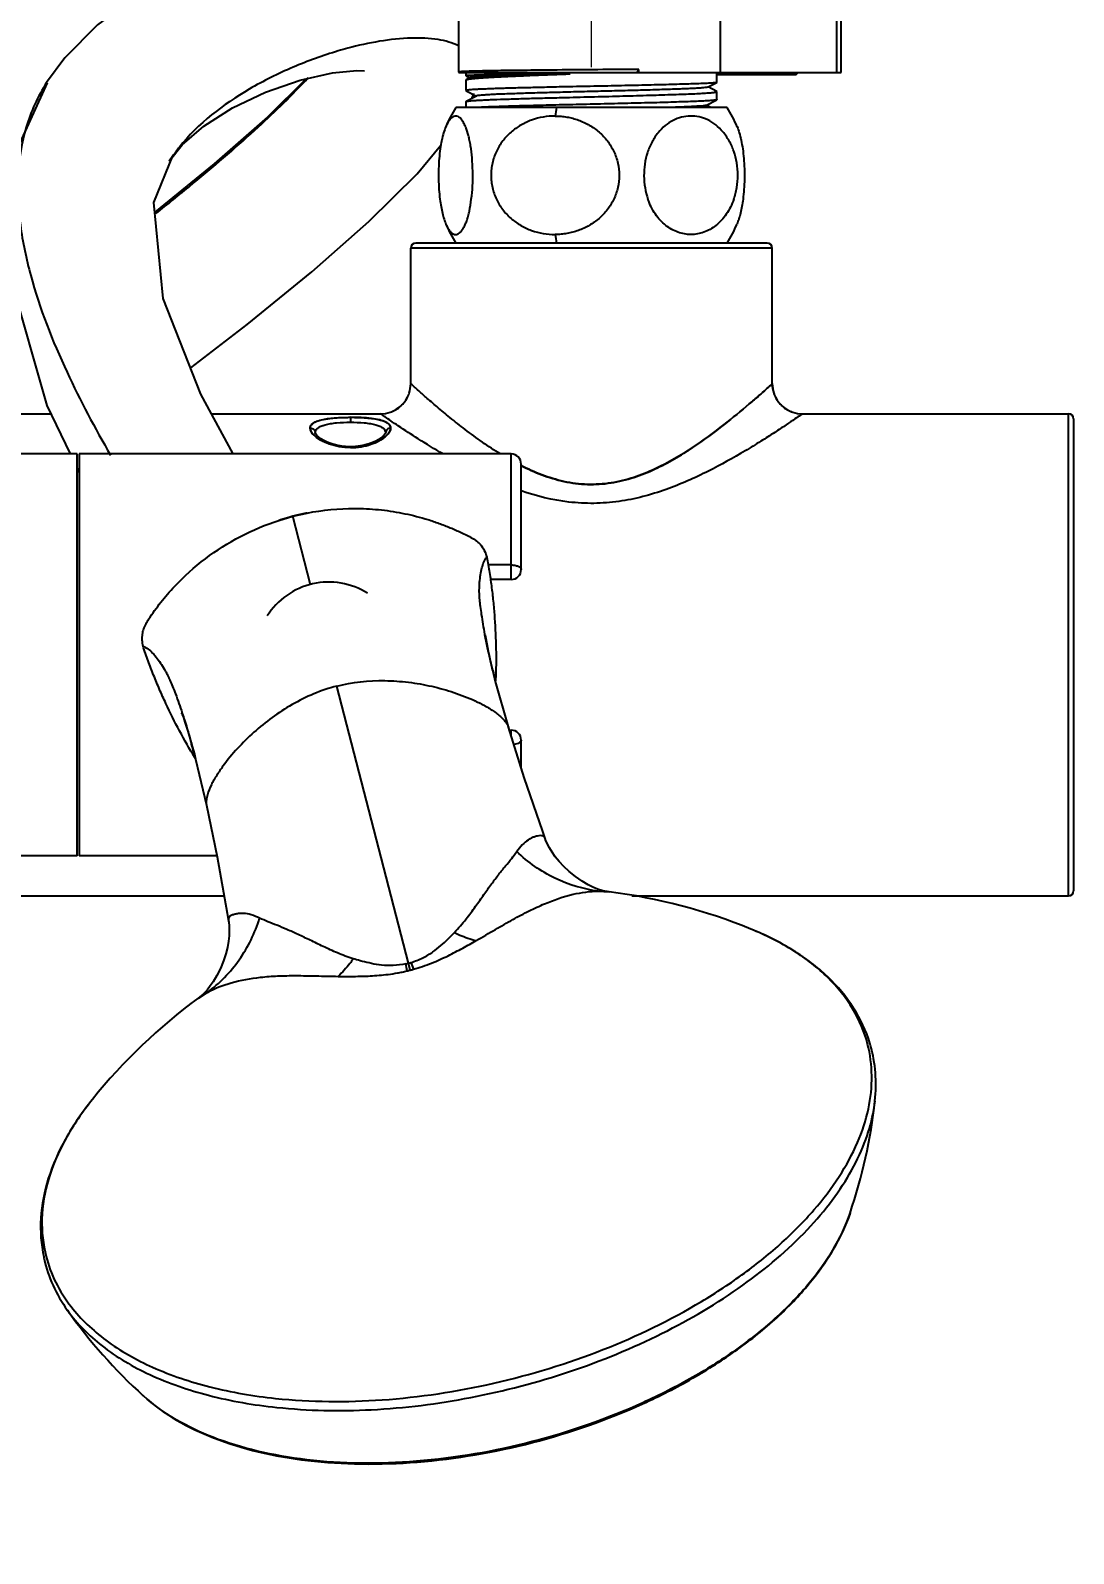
# Model space of a CAD drawing. Extents: x 0 to 3160, y 0 to 2315.
# Drawn here: x 998.3 to 1102.1, y 1851 to 2002.6 of the extents above; entities that cross this region are included whole.
import ezdxf

# ---------------------------------------------------------------- set-up
doc = ezdxf.new("R2010")
doc.units = 0
doc.header["$LTSCALE"] = 3
doc.header["$MEASUREMENT"] = 0
doc.header["$PDMODE"] = 3
doc.header["$PDSIZE"] = -10
doc.layers.get('0').update_dxf_attribs({"linetype": 'CONTINUOUS'})
doc.layers.get('DEFPOINTS').update_dxf_attribs({"linetype": 'CONTINUOUS'})
doc.styles.add('Daelim Dimension', font='')
doc.styles.get('Daelim Dimension').set_extended_font_data('나눔고딕')
doc.dimstyles.new('DEFAULT', dxfattribs={"dimscale": 2, "dimtxt": 2, "dimasz": 2, "dimexe": 0, "dimexo": 2, "dimgap": 1, "dimtad": 1, "dimdec": 1, "dimzin": 9, "dimdsep": 46, "dimtxsty": 'Daelim Dimension', "dimcen": 0.5, "dimclrd": 252, "dimclre": 252, "dimclrt": 3, "dimadec": 1, "dimazin": 0, "dimtfac": 1, "dimtdec": 1, "dimtix": 1, "dimtmove": 0, "dimatfit": 3, "dimfxl": 1, "dimtolj": 1, "dimtzin": 1, "dimlwd": 9, "dimlwe": 9, "dimarcsym": 0})

# ---------------------------------------------------------------- blocks, each defined once
blk = doc.blocks.new('*D6')
at = {"color": 5, "lineweight": 9, "ltscale": 0.5, "transparency": 16777216}
for p, q in [((904.24, 2000.41), (904.24, 2142.39)), ((1054.13, 1998.97), (1054.13, 2142.39)), ((912.24, 2140.39), (1046.13, 2140.39))]:
    blk.add_line(p, q, dxfattribs=at)
at = {"color": 5, "ltscale": 0.5, "transparency": 16777216}
for points in [[(912.24, 2141.72), (912.24, 2139.06), (904.24, 2140.39)], [(1046.13, 2141.72), (1046.13, 2139.06), (1054.13, 2140.39)]]:
    blk.add_solid(points, dxfattribs=at)
at = {"layer": 'DEFPOINTS', "color": 0, "ltscale": 0.5, "transparency": 16777216}
for p in [(1054.13, 2140.39), (904.24, 1996.41), (1054.13, 1994.97)]:
    blk.add_point(p, dxfattribs=at)
at = {"color": 7, "ltscale": 0.5, "transparency": 16777216, "insert": (979.19, 2153.25), "char_height": 20, "attachment_point": 5, "style": 'Daelim Dimension'}
blk.add_mtext('\\A1;150', dxfattribs=at)
blk = doc.blocks.new('*D12')
at = {"color": 5, "lineweight": 9, "ltscale": 0.5, "transparency": 16777216}
for p, q in [((1215.42, 2032.07), (1240.01, 2032.07)), ((1238.01, 2024.07), (1238.01, 1495.97)), ((983.13, 1487.97), (1240.01, 1487.97))]:
    blk.add_line(p, q, dxfattribs=at)
at = {"color": 5, "ltscale": 0.5, "transparency": 16777216}
for points in [[(1236.68, 2024.07), (1239.34, 2024.07), (1238.01, 2032.07)], [(1236.68, 1495.97), (1239.34, 1495.97), (1238.01, 1487.97)]]:
    blk.add_solid(points, dxfattribs=at)
at = {"layer": 'DEFPOINTS', "color": 0, "ltscale": 0.5, "transparency": 16777216}
for p in [(1211.42, 2032.07), (979.13, 1487.97), (1238.01, 1487.97)]:
    blk.add_point(p, dxfattribs=at)
at = {"color": 7, "ltscale": 0.5, "transparency": 16777216, "insert": (1225.24, 1760.02), "char_height": 20, "attachment_point": 5, "rotation": 90, "style": 'Daelim Dimension'}
blk.add_mtext('\\A1;544', dxfattribs=at)

msp = doc.modelspace()

# ---------------------------------------------------------------- linework, layer by layer
at = {"color": 9, "linetype": 'Continuous'}
for p, q in [((1078.55, 1998.47), (1078.55, 2021.87)), ((1066.93, 2009.93), (1066.93, 1998.47)), ((1012.44, 1990.15), (1012.09, 1989.62)), ((1072.13, 1980.97), (1036.13, 1980.97)), ((1030.13, 1964.12), (1030.13, 1963.63)), ((1101.63, 1916.47), (1101.63, 1964.47)), ((1030.13, 1961.11), (1030.13, 1961.18)), ((1046.13, 1947.97), (1046.13, 1960.47)), ((1026.17, 1947.43), (1024.4, 1954.27)), ((1046.13, 1949.42), (1043.85, 1949.42)), ((1043.53, 1942.47), (1043.52, 1942.53)), ((1035.91, 1909.76), (1028.77, 1937.36)), ((1044.56, 1937.91), (1044.54, 1937.98)), ((1044.59, 1937.82), (1044.56, 1937.91)), ((1044.58, 1937.99), (1044.58, 1937.99)), ((1044.58, 1937.99), (1044.58, 1937.87)), ((1013.38, 1934.68), (1013.4, 1934.62)), ((1046.13, 1932.42), (1046.13, 1932.97)), ((1014.3, 1931.63), (1014.32, 1931.57)), ((1014.64, 1930.24), (1014.64, 1930.24)), ((1014.68, 1930.25), (1014.72, 1930.09)), ((1014.72, 1930.09), (1014.72, 1930.08)), ((1054.83, 1916.94), (1055.89, 1916.87)), ((1070, 1913.17), (1070, 1913.17)), ((1036.09, 1909.08), (1035.91, 1909.76)), ((1014.99, 1906.29), (1015.88, 1906.86)), ((1004.45, 1896.21), (1004.45, 1896.21)), ((1001.94, 1875.23), (1001.96, 1875.21))]:
    msp.add_line(p, q, dxfattribs=at)
at = {"color": 7, "linetype": 'Continuous'}
for p, q in [((1079, 1998.47), (1079, 2021.87)), ((1040.88, 2009.22), (1040.88, 1998.51)), ((1001.71, 1999.93), (999.88, 1997.45)), ((1058.64, 1998.47), (1058.84, 1998.76)), ((1058.84, 1998.47), (1058.84, 1998.76)), ((1040.88, 1998.51), (1040.89, 1998.5)), ((1040.89, 1998.5), (1040.94, 1998.47)), ((1040.94, 1998.47), (1079, 1998.47)), ((1041.61, 1998.56), (1041.53, 1998.56)), ((1041.63, 1998.47), (1041.63, 1998.11)), ((1041.63, 1998.11), (1041.64, 1998.11)), ((1041.63, 1997.72), (1041.66, 1997.74)), ((1041.63, 1997.72), (1041.63, 1996.65)), ((1041.64, 1998.11), (1042, 1997.92)), ((1042, 1997.92), (1041.66, 1997.74)), ((1042.03, 1997.93), (1042, 1997.92)), ((1065.76, 1997.01), (1066.62, 1997.46)), ((1066.63, 1997.47), (1066.62, 1997.46)), ((1066.63, 1997.47), (1066.63, 1998.47)), ((1066.63, 1998.27), (1074.5, 1998.27)), ((1074.5, 1998.27), (1074.7, 1998.47)), ((1041.63, 1996.65), (1041.64, 1996.64)), ((1041.64, 1996.64), (1042.67, 1996.1)), ((1042.67, 1996.1), (1041.64, 1995.57)), ((1042.4, 1995.96), (1042.47, 1996.21)), ((1042.69, 1996.12), (1042.67, 1996.1)), ((1065.59, 1995.2), (1066.62, 1995.74)), ((1065.74, 1997), (1065.76, 1997.01)), ((1066.61, 1996.57), (1065.76, 1997.01)), ((1066.63, 1996.55), (1066.61, 1996.57)), ((1066.63, 1995.75), (1066.62, 1995.74)), ((1066.63, 1995.75), (1066.63, 1996.55)), ((1067.63, 1994.97), (1040.63, 1994.97)), ((1041.63, 1995.56), (1041.64, 1995.57)), ((1041.63, 1995.56), (1041.63, 1994.97)), ((1065.56, 1995.18), (1065.59, 1995.2)), ((1066.02, 1994.97), (1065.59, 1995.2)), ((1012.09, 1989.62), (1013.38, 1991.25)), ((1010.56, 1985.51), (1012.44, 1990.15)), ((1016.57, 1989.36), (1010.65, 1984.56)), ((1042.31, 1988.63), (1042.31, 1988.64)), ((1036.13, 1967.47), (1036.13, 1980.97)), ((1071.63, 1981.47), (1036.63, 1981.47)), ((1072.13, 1967.47), (1072.13, 1980.97)), ((992.88, 1964.47), (1000.28, 1964.47)), ((1016.31, 1964.47), (1033.13, 1964.47)), ((1075.13, 1964.47), (1101.63, 1964.47)), ((1102.13, 1963.97), (1102.13, 1916.97)), ((1026.66, 1962.48), (1026.63, 1962.56)), ((1026.8, 1962.3), (1026.65, 1962.5)), ((1026.94, 1962.16), (1026.66, 1962.48)), ((1033.6, 1962.48), (1033.32, 1962.16)), ((1033.62, 1962.52), (1033.47, 1962.31)), ((1033.63, 1962.57), (1033.6, 1962.48)), ((1033.63, 1962.56), (1033.62, 1962.52)), ((1027.19, 1961.98), (1026.8, 1962.3)), ((1027.5, 1961.79), (1026.94, 1962.16)), ((1027.84, 1961.63), (1027.19, 1961.98)), ((1028.26, 1961.47), (1027.5, 1961.79)), ((1028.71, 1961.34), (1027.84, 1961.63)), ((1029.15, 1961.25), (1028.26, 1961.47)), ((1029.66, 1961.19), (1028.71, 1961.34)), ((1030.13, 1961.18), (1029.15, 1961.25)), ((1030.13, 1961.18), (1029.66, 1961.19)), ((1031.1, 1961.25), (1030.13, 1961.18)), ((1030.66, 1961.2), (1030.13, 1961.18)), ((1031.61, 1961.36), (1030.66, 1961.2)), ((1031.99, 1961.47), (1031.1, 1961.25)), ((1032.46, 1961.64), (1031.61, 1961.36)), ((1032.75, 1961.78), (1031.99, 1961.47)), ((1033.1, 1961.99), (1032.46, 1961.64)), ((1033.32, 1962.16), (1032.75, 1961.78)), ((1033.47, 1962.31), (1033.1, 1961.99)), ((1002.93, 1960.47), (983.13, 1960.47)), ((1002.93, 1920.47), (1002.93, 1960.47)), ((1003.13, 1960.47), (1003.13, 1920.47)), ((1046.13, 1960.47), (1003.13, 1960.47)), ((1047.13, 1948.97), (1047.13, 1959.47)), ((1002.93, 1959.02), (1003.13, 1958.61)), ((1023, 1953.86), (1024.4, 1954.27)), ((1024.4, 1954.27), (1025.82, 1954.59)), ((1024.4, 1954.27), (1024.4, 1954.27)), ((1046.13, 1947.97), (1044.08, 1947.97)), ((1044.57, 1937.86), (1044.58, 1937.99)), ((1045.86, 1933.29), (1044.58, 1937.82)), ((1044.59, 1937.8), (1044.59, 1937.82)), ((1045.86, 1933.29), (1045.86, 1933.28)), ((1045.96, 1932.97), (1046.13, 1932.97)), ((1047.13, 1929.25), (1047.13, 1931.97)), ((1014.64, 1930.24), (1014.71, 1930.14)), ((1014.72, 1930.08), (1015.8, 1925.52)), ((1015.8, 1925.52), (1015.8, 1925.51)), ((1049.57, 1922.04), (1049.54, 1922.11)), ((1002.93, 1920.47), (988.63, 1920.47)), ((1016.83, 1920.47), (1003.13, 1920.47)), ((1055.26, 1916.99), (1054.73, 1917.15)), ((1055.9, 1916.87), (1055.26, 1916.99)), ((1055.89, 1916.87), (1055.9, 1916.87)), ((994.13, 1916.47), (1017.55, 1916.47)), ((1058.15, 1916.47), (1101.63, 1916.47)), ((1017.86, 1914.75), (1018, 1913.93)), ((1018, 1913.95), (1018.01, 1913.87)), ((1015.48, 1906.7), (1014.98, 1906.29)), ((1014.98, 1906.29), (1014.99, 1906.29)), ((1015.87, 1907.1), (1015.48, 1906.7)), ((1079.88, 1884.89), (1079.88, 1884.88)), ((1009.52, 1866.68), (1009.51, 1866.69))]:
    msp.add_line(p, q, dxfattribs=at)
for points in [[(1040.92, 2009.37), (1040.28, 2010.24), (1036.43, 2012.31), (1032.58, 2013.06), (1028.74, 2013.06), (1024.75, 2012.51), (1020.65, 2011.48), (1016.53, 2010.03), (1012.48, 2008.18), (1008.6, 2005.92), (1004.96, 2003.2), (1001.71, 1999.93)], [(999.94, 1997.42), (996.89, 1990.71), (996.27, 1977.98), (999.89, 1965.29), (1002.23, 1960.47)], [(1013.38, 1991.25), (1015.54, 1993.12), (1018.4, 1994.92), (1021.69, 1996.49), (1025.12, 1997.69), (1028.33, 1998.42), (1030.78, 1998.65), (1031.53, 1998.61)], [(1025.74, 1997.83), (1021.87, 1994.02), (1016.57, 1989.36)], [(1014.23, 1969.05), (1019.86, 1973.36), (1026.28, 1978.6), (1031.97, 1983.62), (1036.78, 1988.38), (1039.14, 1991.22)], [(1018.45, 1960.47), (1015.25, 1966.44), (1011.5, 1975.95), (1010.56, 1985.51)], [(1024.4, 1954.27), (1024, 1954.16), (1023.16, 1953.91), (1023, 1953.86)], [(1025.82, 1954.59), (1025.69, 1954.57), (1024.81, 1954.37), (1024.4, 1954.27)], [(1044.59, 1937.8), (1044.34, 1938.81), (1044.08, 1939.89), (1043.88, 1940.8), (1043.74, 1941.53), (1043.64, 1942.07), (1043.58, 1942.4), (1043.57, 1942.48)], [(1013.36, 1934.61), (1013.34, 1934.65), (1013.39, 1934.53), (1013.5, 1934.23), (1013.65, 1933.78), (1013.84, 1933.18), (1014.07, 1932.45), (1014.32, 1931.58), (1014.59, 1930.59), (1014.72, 1930.07)], [(1049.55, 1922.09), (1049.28, 1922.87), (1047.44, 1928.27), (1045.86, 1933.28)], [(1015.8, 1925.51), (1016.85, 1920.36), (1017.86, 1914.75)], [(1054.73, 1917.15), (1054.26, 1917.35), (1053.8, 1917.58), (1053.2, 1917.94), (1052.54, 1918.4), (1051.91, 1918.9), (1051.37, 1919.4), (1050.91, 1919.89), (1050.52, 1920.36), (1050.21, 1920.81), (1049.94, 1921.26), (1049.72, 1921.68), (1049.57, 1922.04)], [(1018.01, 1913.87), (1018.05, 1913.48), (1018.07, 1913.01), (1018.05, 1912.5), (1017.99, 1911.95), (1017.88, 1911.34), (1017.71, 1910.69), (1017.48, 1909.99), (1017.18, 1909.25), (1016.82, 1908.53), (1016.47, 1907.93), (1016.18, 1907.5), (1015.87, 1907.1)]]:
    msp.add_lwpolyline(points, dxfattribs=at)
at = {"color": 9, "linetype": 'Continuous'}
for centre, radius, start, end in [((1039.66, 1964.14), 38.01, 104.9276, 106.4106), ((1034.12, 1999.23), 8.78, 337.832, 341.0831), ((1082.58, 1989.68), 32.37, 170.5966, 172.1228), ((1026.69, 1980.19), 17.38, 141.434, 145.0688), ((862.13, 2172.1), 239.41, 308.3735, 309.449), ((879.69, 2150.61), 211.66, 309.4736, 309.6427), ((1081.91, 1986.66), 31.7, 187.8608, 189.4198), ((1030.14, 1967.54), 6.43, 269.9127, 272.8962), ((1126.2, 1958.92), 84.3, 193.7373, 194.384), ((936.72, 1909.95), 80.55, 15.1258, 15.5687), ((933.28, 1909.02), 84.12, 14.6209, 15.1272), ((977.37, 1907.38), 43.72, 31.3694, 31.5201), ((1027.92, 1924.6), 17.23, 313.7287, 316.8529), ((1033.02, 1921.24), 11.83, 282.8843, 284.118), ((991.34, 1902.61), 44.89, 8.1857, 9.0925), ((1078.38, 1925.13), 44.91, 199.9113, 200.8212), ((1030.47, 1930.29), 21.94, 284.8317, 285.6864), ((1067.15, 1897.76), 15.31, 350.3943, 353.5776)]:
    msp.add_arc(centre, radius, start, end, dxfattribs=at)
at = {"color": 7, "linetype": 'Continuous'}
for centre, radius, start, end in [((1078.36, -925.67), 2924.5, 90.38257, 90.54195), ((1056.4, 1456.14), 542.19, 90.4637, 90.5815), ((1051.15, 1988.22), 12.5, 147.3157, 157.2293), ((1057.11, 1988.22), 12.5, 22.7707, 32.6843), ((1036.9, 1991.11), 5.08, 22.257, 22.9408), ((1036.8, 1991.06), 5.19, 22.1045, 22.2589), ((1022.02, 1988.22), 20.3, 0.8767, 1.1469), ((1051.15, 1988.22), 12.5, 202.8762, 212.6843), ((1057.11, 1988.22), 12.5, 327.3157, 337.1238), ((1036.63, 1980.97), 0.5, 90, 180), ((1071.63, 1980.97), 0.5, 0, 90), ((1033.11, 1967.48), 3.02, 341.7665, 359.9292), ((1033.11, 1967.47), 3.02, 341.7639, 359.9332), ((1075.16, 1967.48), 3.02, 180.0708, 198.2301), ((1075.15, 1967.47), 3.02, 180.0672, 198.2328), ((1033.12, 1967.48), 3.01, 314.9855, 323.8436), ((1033.13, 1967.48), 3.01, 314.9713, 323.852), ((1033.13, 1967.48), 3.01, 323.8926, 336.251), ((1033.13, 1967.47), 3, 323.8838, 336.2553), ((1033.14, 1967.47), 2.99, 336.2639, 341.7104), ((1033.15, 1967.47), 2.98, 336.2616, 341.7167), ((1075.12, 1967.47), 2.99, 198.2865, 203.787), ((1075.12, 1967.47), 2.98, 198.2801, 203.7893), ((1075.14, 1967.48), 3.01, 203.7995, 216.104), ((1075.14, 1967.47), 3, 203.7953, 216.1128), ((1075.14, 1967.48), 3.01, 216.1529, 225.0507), ((1075.14, 1967.48), 3.01, 216.1446, 225.0649), ((1033.13, 1967.49), 3.02, 270.071, 288.2367), ((1033.13, 1967.49), 3.02, 270.0664, 288.2389), ((1033.14, 1967.46), 2.99, 288.2924, 293.6863), ((1033.14, 1967.46), 2.98, 288.2865, 293.6888), ((1033.13, 1967.48), 3.01, 293.6997, 306.1107), ((1033.13, 1967.48), 3, 293.6951, 306.1194), ((1033.12, 1967.48), 3.01, 306.1596, 314.9771), ((1033.13, 1967.47), 3.01, 306.1514, 314.9912), ((1075.14, 1967.48), 3.01, 225.0591, 233.837), ((1075.14, 1967.47), 3.01, 225.045, 233.8452), ((1075.14, 1967.48), 3.01, 233.8859, 246.3479), ((1075.13, 1967.48), 3, 233.8774, 246.3526), ((1075.13, 1967.46), 2.99, 246.3617, 251.7045), ((1075.13, 1967.46), 2.98, 246.359, 251.7103), ((1075.14, 1967.49), 3.02, 251.76, 269.9285), ((1075.14, 1967.49), 3.02, 251.758, 269.9337), ((1101.63, 1963.97), 0.5, 0, 90), ((1046.13, 1959.47), 1, 0, 90), ((1046.13, 1948.97), 1, 270, 0), ((1012.21, 1942.12), 2.84, 183.2659, 195.8006), ((1046.13, 1931.97), 1, 0, 90), ((1048.64, 1860.54), 56.8, 67.9133, 82.6689), ((1101.63, 1916.97), 0.5, 270, 0), ((1048.64, 1860.54), 56.8, 126.3381, 141.0926), ((1068.75, 1897.81), 13.7, 16.0046, 16.9774), ((1029.42, 1901.96), 53.27, 341.309, 353.6275), ((1012.99, 1883.39), 13.7, 192.026, 192.9034), ((1045.36, 1906.09), 53.27, 215.3789, 227.6971)]:
    msp.add_arc(centre, radius, start, end, dxfattribs=at)
at = {"color": 9, "linetype": 'Continuous'}
for points, knots in [([(1040.92, 2001.09), (1040.28, 2001.42), (1038.71, 2001.84), (1034.95, 2001.98), (1031.94, 2001.42), (1029.87, 2000.87)], [0, 0, 0, 0, 0.192328, 0.42656, 1, 1, 1, 1]), ([(1028.92, 2000.6), (1027.39, 2000.15), (1024.35, 1999.05), (1018.78, 1996.27), (1014.97, 1993.39), (1013.1, 1991.03)], [0, 0, 0, 0, 0.256197, 0.516539, 1, 1, 1, 1]), ([(999.88, 1997.45), (999, 1996.08), (997.64, 1993.08), (996.88, 1988.2), (997.15, 1983.2), (998.56, 1976.53), (1001.61, 1968.82), (1004.69, 1963.05), (1006.24, 1960.36)], [0, 0, 0, 0, 0.123838, 0.246561, 0.372592, 0.502506, 0.764065, 1, 1, 1, 1]), ([(1014.74, 1987.62), (1016.86, 1989.38), (1020.71, 1992.7), (1024.36, 1996.23), (1025.94, 1997.95)], [0, 0, 0, 0, 0.54224, 1, 1, 1, 1]), ([(1045.07, 1960.47), (1043.85, 1961.22), (1042.16, 1962.41), (1040.09, 1964.05), (1038.8, 1965.12), (1037.73, 1966.04), (1037, 1966.69), (1036.55, 1967.09), (1036.34, 1967.28), (1036.21, 1967.41), (1036.15, 1967.46), (1036.13, 1967.47)], [0, 0, 0, 0, 0.377336, 0.545459, 0.694999, 0.821024, 0.917692, 0.9531, 0.978955, 0.994708, 1, 1, 1, 1]), ([(1072.13, 1967.47), (1072.08, 1967.42), (1071.88, 1967.24), (1071.44, 1966.84), (1070.73, 1966.21), (1069.35, 1965.02), (1067.19, 1963.24), (1064.12, 1960.98), (1061.11, 1959.2), (1058.35, 1958.08), (1056.08, 1957.52), (1053.73, 1957.37), (1051.39, 1957.67), (1049.18, 1958.35), (1047.79, 1958.97), (1047.12, 1959.31)], [0, 0, 0, 0, 0.007356, 0.028846, 0.062968, 0.10777, 0.22184, 0.358724, 0.510656, 0.590815, 0.672957, 0.75615, 0.839116, 0.920665, 1, 1, 1, 1]), ([(1047.12, 1959.31), (1047.79, 1958.97), (1049.18, 1958.35), (1051.39, 1957.67), (1053.73, 1957.37), (1056.08, 1957.52), (1058.35, 1958.08), (1060.45, 1958.93), (1062.4, 1959.96), (1064.71, 1961.41), (1067.19, 1963.24), (1069.35, 1965.02), (1070.73, 1966.21), (1071.44, 1966.84), (1071.88, 1967.24), (1072.08, 1967.42), (1072.13, 1967.47)], [0, 0, 0, 0, 0.079327, 0.160867, 0.243825, 0.32701, 0.409142, 0.489292, 0.566858, 0.641314, 0.778184, 0.892241, 0.937038, 0.971156, 0.992645, 1, 1, 1, 1]), ([(1026.13, 1963.04), (1026.13, 1963.13), (1026.19, 1963.33), (1026.43, 1963.56), (1026.8, 1963.75), (1027.29, 1963.89), (1027.89, 1964), (1028.58, 1964.07), (1029.34, 1964.11), (1030.13, 1964.13), (1030.93, 1964.11), (1031.68, 1964.07), (1032.38, 1964), (1032.98, 1963.89), (1033.47, 1963.75), (1033.84, 1963.56), (1034.08, 1963.33), (1034.13, 1963.13), (1034.13, 1963.04)], [0, 0, 0, 0, 0.030821, 0.066387, 0.11213, 0.170213, 0.240339, 0.320704, 0.408461, 0.500068, 0.591674, 0.679408, 0.75972, 0.829828, 0.887918, 0.933632, 0.969179, 1, 1, 1, 1]), ([(1026.61, 1962.24), (1026.48, 1962.36), (1026.26, 1962.59), (1026.11, 1962.96), (1026.15, 1963.22), (1026.25, 1963.39), (1026.42, 1963.54), (1026.74, 1963.73), (1027.31, 1963.9), (1028.13, 1964.03), (1029.09, 1964.11), (1029.78, 1964.12), (1030.13, 1964.12)], [0, 0, 0, 0, 0.101681, 0.1779, 0.211694, 0.247071, 0.287533, 0.335445, 0.457782, 0.615373, 0.800255, 1, 1, 1, 1]), ([(1033.59, 1962.18), (1033.73, 1962.3), (1033.98, 1962.54), (1034.15, 1962.91), (1034.12, 1963.18), (1034.03, 1963.36), (1033.88, 1963.52), (1033.55, 1963.72), (1032.99, 1963.89), (1032.17, 1964.03), (1031.19, 1964.1), (1030.49, 1964.12), (1030.13, 1964.12)], [0, 0, 0, 0, 0.105552, 0.183885, 0.217909, 0.252708, 0.292012, 0.338757, 0.459277, 0.615647, 0.800191, 1, 1, 1, 1]), ([(1039.36, 1960.47), (1038.52, 1960.96), (1037.02, 1961.88), (1035.3, 1963), (1034.21, 1963.73), (1033.66, 1964.11), (1033.32, 1964.34), (1033.17, 1964.45), (1033.13, 1964.47)], [0, 0, 0, 0, 0.393961, 0.712316, 0.833801, 0.924598, 0.980897, 1, 1, 1, 1]), ([(1075.13, 1964.47), (1075.07, 1964.43), (1074.82, 1964.26), (1074.29, 1963.89), (1073.44, 1963.32), (1072.31, 1962.57), (1070.95, 1961.7), (1068.77, 1960.37), (1065.68, 1958.65), (1061.53, 1956.79), (1057.65, 1955.76), (1054.37, 1955.5), (1051.08, 1955.68), (1048.66, 1956.27), (1047.12, 1956.79)], [0, 0, 0, 0, 0.007488, 0.029339, 0.063969, 0.109335, 0.163412, 0.224436, 0.361911, 0.51367, 0.674313, 0.756504, 0.838777, 1, 1, 1, 1]), ([(1026.8, 1962.09), (1026.7, 1962.16), (1026.4, 1962.41), (1026.14, 1962.77), (1026.13, 1963.04)], [0, 0, 0, 0, 0.319493, 1, 1, 1, 1]), ([(1026.13, 1963.04), (1026.25, 1963.04), (1026.45, 1962.97), (1026.6, 1962.76), (1026.63, 1962.63), (1026.63, 1962.57)], [0, 0, 0, 0, 0.48516, 0.739499, 1, 1, 1, 1]), ([(1026.63, 1962.57), (1026.63, 1962.65), (1026.68, 1962.84), (1026.89, 1963.07), (1027.21, 1963.26), (1027.64, 1963.4), (1028.17, 1963.51), (1029.01, 1963.61), (1030.13, 1963.64), (1031.25, 1963.61), (1032.09, 1963.51), (1032.62, 1963.4), (1033.05, 1963.26), (1033.38, 1963.07), (1033.59, 1962.84), (1033.63, 1962.65), (1033.63, 1962.57)], [0, 0, 0, 0, 0.033473, 0.070761, 0.117324, 0.175463, 0.244978, 0.324178, 0.500031, 0.67588, 0.755068, 0.82457, 0.88269, 0.92924, 0.966546, 1, 1, 1, 1]), ([(1026.63, 1962.57), (1026.63, 1962.66), (1026.68, 1962.85), (1026.89, 1963.08), (1027.21, 1963.26), (1027.65, 1963.4), (1028.17, 1963.51), (1029.01, 1963.61), (1029.67, 1963.63), (1030.13, 1963.63)], [0, 0, 0, 0, 0.067694, 0.142613, 0.235681, 0.351689, 0.490448, 0.648586, 1, 1, 1, 1]), ([(1030.13, 1963.63), (1030.59, 1963.63), (1031.25, 1963.61), (1032.09, 1963.51), (1032.62, 1963.4), (1033.05, 1963.26), (1033.37, 1963.08), (1033.59, 1962.85), (1033.63, 1962.66), (1033.63, 1962.57)], [0, 0, 0, 0, 0.35099, 0.509111, 0.647934, 0.764041, 0.857249, 0.932246, 1, 1, 1, 1]), ([(1033.82, 1962.41), (1033.8, 1962.38), (1033.67, 1962.25), (1033.53, 1962.13), (1033.42, 1962.05)], [0, 0, 0, 0, 0.23, 1, 1, 1, 1]), ([(1034.13, 1963.04), (1034.01, 1963.04), (1033.82, 1962.97), (1033.66, 1962.76), (1033.63, 1962.63), (1033.63, 1962.57)], [0, 0, 0, 0, 0.485159, 0.739498, 1, 1, 1, 1]), ([(1034.13, 1963.04), (1034.14, 1962.93), (1034.06, 1962.69), (1033.91, 1962.51), (1033.82, 1962.41)], [0, 0, 0, 0, 0.442102, 1, 1, 1, 1]), ([(1030.13, 1961.11), (1029.76, 1961.11), (1029.05, 1961.16), (1028.06, 1961.42), (1027.25, 1961.77), (1026.8, 1962.08), (1026.61, 1962.24)], [0, 0, 0, 0, 0.295193, 0.568334, 0.805254, 1, 1, 1, 1]), ([(1030.13, 1961.11), (1029.48, 1961.11), (1028.53, 1961.25), (1027.44, 1961.68), (1026.99, 1961.94), (1026.8, 1962.09)], [0, 0, 0, 0, 0.557125, 0.797011, 1, 1, 1, 1]), ([(1030.13, 1961.11), (1030.49, 1961.11), (1031.18, 1961.16), (1032.14, 1961.4), (1032.94, 1961.74), (1033.4, 1962.03), (1033.59, 1962.18)], [0, 0, 0, 0, 0.292466, 0.564398, 0.802013, 1, 1, 1, 1]), ([(1033.42, 1962.05), (1033.04, 1961.78), (1032.08, 1961.33), (1031.04, 1961.14), (1030.46, 1961.11)], [0, 0, 0, 0, 0.445042, 1, 1, 1, 1]), ([(1043.52, 1942.53), (1043.4, 1943.18), (1043.25, 1944.1), (1043.09, 1945.24), (1043.01, 1945.9), (1042.97, 1946.45), (1042.96, 1947.03), (1042.99, 1947.69), (1043.07, 1948.44), (1043.24, 1949.29), (1043.47, 1949.89), (1043.71, 1950.2)], [0, 0, 0, 0, 0.254498, 0.355673, 0.440424, 0.509416, 0.565157, 0.664819, 0.761191, 0.851499, 1, 1, 1, 1]), ([(1046.13, 1949.42), (1046.26, 1949.42), (1046.5, 1949.4), (1046.78, 1949.32), (1046.96, 1949.23), (1047.05, 1949.15), (1047.12, 1949.07), (1047.13, 1949), (1047.13, 1948.97)], [0, 0, 0, 0, 0.326801, 0.614785, 0.73526, 0.837745, 0.924017, 1, 1, 1, 1]), ([(1009.48, 1941.34), (1009.84, 1941.19), (1010.34, 1940.78), (1010.9, 1940.11), (1011.33, 1939.49), (1011.67, 1938.93), (1011.95, 1938.41), (1012.18, 1937.91), (1012.44, 1937.29), (1012.86, 1936.2), (1013.17, 1935.32), (1013.38, 1934.68)], [0, 0, 0, 0, 0.148077, 0.238147, 0.334242, 0.433648, 0.489462, 0.558657, 0.643624, 0.745019, 1, 1, 1, 1]), ([(1044.31, 1938.9), (1044.23, 1939.23), (1043.95, 1940.42), (1043.7, 1941.61), (1043.53, 1942.47)], [0, 0, 0, 0, 0.276485, 1, 1, 1, 1]), ([(1028.77, 1937.36), (1027.22, 1936.95), (1024.98, 1936), (1022.32, 1934.27), (1020.5, 1932.79), (1018.86, 1931.18), (1017.65, 1929.72), (1016.81, 1928.49), (1016.27, 1927.54), (1015.92, 1926.71), (1015.77, 1926.03), (1015.76, 1925.68), (1015.8, 1925.52)], [0, 0, 0, 0, 0.261801, 0.390896, 0.518123, 0.643303, 0.76615, 0.826538, 0.885988, 0.94407, 0.972389, 1, 1, 1, 1]), ([(1028.77, 1937.36), (1030.32, 1937.76), (1032.74, 1938.01), (1035.91, 1937.78), (1038.22, 1937.38), (1040.44, 1936.76), (1042.2, 1936.08), (1043.53, 1935.4), (1044.46, 1934.84), (1045.17, 1934.28), (1045.64, 1933.76), (1045.81, 1933.45), (1045.86, 1933.29)], [0, 0, 0, 0, 0.261803, 0.390897, 0.518125, 0.643317, 0.766159, 0.826547, 0.885998, 0.944085, 0.972401, 1, 1, 1, 1]), ([(1013.4, 1934.62), (1013.47, 1934.4), (1013.79, 1933.41), (1014.09, 1932.4), (1014.3, 1931.63)], [0, 0, 0, 0, 0.226331, 1, 1, 1, 1]), ([(1047.13, 1931.97), (1047.13, 1931.95), (1047.12, 1931.9), (1047.08, 1931.82), (1047.02, 1931.76), (1046.89, 1931.67), (1046.69, 1931.59), (1046.51, 1931.55), (1046.41, 1931.54)], [0, 0, 0, 0, 0.081157, 0.170097, 0.271982, 0.389361, 0.669945, 1, 1, 1, 1]), ([(1049.04, 1922.47), (1048.94, 1922.46), (1048.72, 1922.43), (1048.41, 1922.34), (1048.11, 1922.21), (1047.7, 1921.97), (1047.2, 1921.54), (1046.86, 1921.12), (1046.7, 1920.88)], [0, 0, 0, 0, 0.108228, 0.220254, 0.331644, 0.447431, 0.70297, 1, 1, 1, 1]), ([(1049.54, 1922.11), (1049.52, 1922.2), (1049.46, 1922.33), (1049.28, 1922.47), (1049.13, 1922.47), (1049.04, 1922.47)], [0, 0, 0, 0, 0.38931, 0.609727, 1, 1, 1, 1]), ([(1040.49, 1912.81), (1040.9, 1913.25), (1041.62, 1914.11), (1042.57, 1915.39), (1043.39, 1916.57), (1044.16, 1917.64), (1044.87, 1918.59), (1045.56, 1919.43), (1046.17, 1920.17), (1046.53, 1920.65), (1046.7, 1920.88)], [0, 0, 0, 0, 0.175319, 0.330501, 0.470797, 0.599247, 0.716485, 0.822465, 0.916679, 1, 1, 1, 1]), ([(1054.83, 1916.94), (1053.33, 1917.13), (1050.35, 1918.03), (1047.81, 1919.81), (1046.7, 1920.88)], [0, 0, 0, 0, 0.495367, 1, 1, 1, 1]), ([(1042.66, 1912.02), (1043.3, 1912.39), (1044.51, 1913.09), (1046.25, 1914.1), (1047.88, 1914.97), (1049.85, 1915.88), (1052.13, 1916.68), (1053.98, 1916.94), (1054.83, 1916.94)], [0, 0, 0, 0, 0.166442, 0.317208, 0.455259, 0.582764, 0.808201, 1, 1, 1, 1]), ([(1015.89, 1906.86), (1017.1, 1907.76), (1019.27, 1909.99), (1020.63, 1912.78), (1021.09, 1914.25)], [0, 0, 0, 0, 0.495862, 1, 1, 1, 1]), ([(1018.19, 1914.47), (1018.16, 1914.45), (1018.09, 1914.41), (1017.96, 1914.25), (1017.98, 1914.07), (1018, 1913.95)], [0, 0, 0, 0, 0.187811, 0.379362, 1, 1, 1, 1]), ([(1021.09, 1914.25), (1020.82, 1914.38), (1020.3, 1914.6), (1019.63, 1914.73), (1019.15, 1914.73), (1018.81, 1914.69), (1018.48, 1914.61), (1018.28, 1914.52), (1018.19, 1914.47)], [0, 0, 0, 0, 0.298369, 0.55368, 0.669307, 0.781258, 0.894078, 1, 1, 1, 1]), ([(1030.42, 1910.2), (1029.88, 1910.38), (1028.87, 1910.76), (1027.45, 1911.41), (1026.16, 1912.05), (1024.95, 1912.61), (1023.85, 1913.12), (1022.84, 1913.53), (1021.92, 1913.88), (1021.36, 1914.13), (1021.09, 1914.25)], [0, 0, 0, 0, 0.166278, 0.318878, 0.460155, 0.590987, 0.710615, 0.817976, 0.91338, 1, 1, 1, 1]), ([(1040.49, 1912.81), (1040.67, 1912.73), (1041.37, 1912.42), (1042.11, 1912.16), (1042.66, 1912.02)], [0, 0, 0, 0, 0.256976, 1, 1, 1, 1]), ([(1081.63, 1901.72), (1081.31, 1902.93), (1080.28, 1905.35), (1077.72, 1908.52), (1074.23, 1911.2), (1071.48, 1912.56), (1070, 1913.17)], [0, 0, 0, 0, 0.223396, 0.45896, 0.716043, 1, 1, 1, 1]), ([(1036.15, 1909.83), (1036.56, 1909.96), (1037.15, 1910.19), (1037.86, 1910.58), (1038.47, 1910.97), (1039.12, 1911.5), (1039.6, 1911.93), (1039.83, 1912.15)], [0, 0, 0, 0, 0.2932, 0.428505, 0.555535, 0.787253, 1, 1, 1, 1]), ([(1036.4, 1909.16), (1037.02, 1909.34), (1038.19, 1909.74), (1039.82, 1910.48), (1041.29, 1911.25), (1042.22, 1911.77), (1042.66, 1912.02)], [0, 0, 0, 0, 0.278595, 0.538335, 0.777951, 1, 1, 1, 1]), ([(1030.42, 1910.21), (1030.31, 1910.05), (1029.84, 1909.43), (1029.32, 1908.86), (1028.91, 1908.46)], [0, 0, 0, 0, 0.256977, 1, 1, 1, 1]), ([(1031.32, 1909.95), (1031.24, 1909.97), (1030.94, 1910.05), (1030.64, 1910.14), (1030.42, 1910.21)], [0, 0, 0, 0, 0.256517, 1, 1, 1, 1]), ([(1035.66, 1909.7), (1035.24, 1909.61), (1034.43, 1909.51), (1033.28, 1909.55), (1032.25, 1909.72), (1031.62, 1909.88), (1031.32, 1909.95)], [0, 0, 0, 0, 0.293535, 0.55536, 0.786895, 1, 1, 1, 1]), ([(1015.89, 1906.86), (1016.63, 1907.28), (1018.37, 1907.94), (1020.75, 1908.36), (1022.92, 1908.52), (1024.76, 1908.54), (1026.77, 1908.51), (1028.17, 1908.47), (1028.91, 1908.46)], [0, 0, 0, 0, 0.191803, 0.417241, 0.544746, 0.682795, 0.83356, 1, 1, 1, 1]), ([(1028.91, 1908.46), (1029.42, 1908.45), (1030.48, 1908.45), (1032.14, 1908.49), (1033.6, 1908.61), (1034.66, 1908.77), (1035.29, 1908.89), (1035.61, 1908.96), (1035.77, 1909)], [0, 0, 0, 0, 0.22203, 0.461608, 0.721309, 0.858835, 0.929083, 1, 1, 1, 1]), ([(1022.68, 1866.44), (1026.2, 1866.07), (1033.52, 1866.02), (1044.51, 1867.69), (1055.24, 1870.98), (1063.51, 1874.96), (1069.34, 1878.8), (1073.1, 1881.84), (1076.28, 1885.05), (1078.82, 1888.38), (1080.68, 1891.77), (1081.81, 1895.17), (1082.17, 1898.52), (1081.89, 1900.69), (1081.63, 1901.72)], [0, 0, 0, 0, 0.1382, 0.285061, 0.433391, 0.575782, 0.642716, 0.705867, 0.764772, 0.819204, 0.869248, 0.915375, 0.958509, 1, 1, 1, 1]), ([(1004.45, 1896.21), (1003.44, 1894.96), (1001.7, 1892.44), (999.94, 1888.4), (999.24, 1884.39), (999.52, 1881.77), (999.83, 1880.56)], [0, 0, 0, 0, 0.283957, 0.54104, 0.776604, 1, 1, 1, 1]), ([(1022.8, 1865.54), (1025.92, 1865.21), (1032.41, 1865.09), (1042.22, 1866.32), (1051.96, 1868.88), (1061.09, 1872.62), (1069.11, 1877.34), (1074.68, 1882.03), (1078.12, 1886.07), (1080.09, 1889.08), (1081.5, 1892.11), (1082.07, 1894.18), (1082.24, 1895.2)], [0, 0, 0, 0, 0.132158, 0.272355, 0.415234, 0.555132, 0.686724, 0.805727, 0.859748, 0.909955, 0.956547, 1, 1, 1, 1]), ([(1079.88, 1884.88), (1079.02, 1882.35), (1076.71, 1878.66), (1072.61, 1874.43), (1068.7, 1871.3), (1064.2, 1868.43), (1057.47, 1865.01), (1048.31, 1861.82), (1038.75, 1860.17), (1031.2, 1859.9), (1025.89, 1860.22), (1020.95, 1861.07), (1015.31, 1862.78), (1011.51, 1864.88), (1009.52, 1866.68)], [0, 0, 0, 0, 0.099764, 0.157194, 0.219344, 0.285628, 0.355211, 0.500005, 0.644795, 0.714374, 0.780654, 0.8428, 0.90023, 1, 1, 1, 1]), ([(999.83, 1880.56), (1000.06, 1879.67), (1000.72, 1877.91), (1001.73, 1876.33), (1002.31, 1875.58)], [0, 0, 0, 0, 0.492519, 1, 1, 1, 1]), ([(1001.96, 1875.21), (1002.92, 1873.87), (1005.43, 1871.36), (1010.27, 1868.54), (1016.19, 1866.52), (1020.51, 1865.78), (1022.8, 1865.54)], [0, 0, 0, 0, 0.209389, 0.444137, 0.707985, 1, 1, 1, 1]), ([(1002.31, 1875.58), (1003.3, 1874.31), (1005.81, 1871.95), (1010.56, 1869.29), (1016.3, 1867.38), (1020.48, 1866.67), (1022.68, 1866.44)], [0, 0, 0, 0, 0.21048, 0.445955, 0.70947, 1, 1, 1, 1])]:
    msp.add_open_spline(points, degree=3, knots=knots, dxfattribs=at)
at = {"color": 7, "linetype": 'Continuous'}
for points, knots in [([(1041.03, 1998.53), (1041.01, 1998.53), (1040.97, 1998.53), (1040.92, 1998.52), (1040.9, 1998.51), (1040.88, 1998.51), (1040.88, 1998.51)], [0, 0, 0, 0, 0.428907, 0.737071, 0.925279, 1, 1, 1, 1]), ([(1041.53, 1998.56), (1041.48, 1998.55), (1041.31, 1998.55), (1041.14, 1998.54), (1041.03, 1998.53)], [0, 0, 0, 0, 0.315356, 1, 1, 1, 1]), ([(1050.7, 1998.7), (1049.71, 1998.69), (1047.84, 1998.67), (1045.28, 1998.64), (1043.25, 1998.61), (1042.08, 1998.58), (1041.61, 1998.56)], [0, 0, 0, 0, 0.328763, 0.615746, 0.843987, 1, 1, 1, 1]), ([(1050.9, 1998.31), (1050.26, 1998.3), (1049.02, 1998.29), (1047.51, 1998.27), (1046.38, 1998.25), (1045.61, 1998.24), (1044.89, 1998.23), (1044.24, 1998.22), (1043.65, 1998.21), (1043.13, 1998.2), (1042.69, 1998.18), (1042.37, 1998.17), (1042.15, 1998.16), (1042.01, 1998.16), (1041.9, 1998.15), (1041.81, 1998.14), (1041.73, 1998.14), (1041.68, 1998.13), (1041.65, 1998.12), (1041.63, 1998.12), (1041.63, 1998.11)], [0, 0, 0, 0, 0.207505, 0.400162, 0.489277, 0.572796, 0.650147, 0.720813, 0.784326, 0.840264, 0.888254, 0.927968, 0.944642, 0.959152, 0.971474, 0.981593, 0.989496, 0.995175, 0.998637, 1, 1, 1, 1]), ([(1041.66, 1997.74), (1041.67, 1997.75), (1041.7, 1997.76), (1041.79, 1997.78), (1041.95, 1997.81), (1042.2, 1997.84), (1042.52, 1997.87), (1042.91, 1997.9), (1043.37, 1997.94), (1043.89, 1997.97), (1044.71, 1998.02), (1045.87, 1998.07), (1047.41, 1998.14), (1049.1, 1998.21), (1050.29, 1998.25), (1050.9, 1998.28)], [0, 0, 0, 0, 0.004646, 0.011231, 0.030322, 0.057308, 0.092075, 0.134427, 0.184126, 0.240865, 0.30431, 0.44975, 0.616936, 0.801858, 1, 1, 1, 1]), ([(1052.01, 1998.32), (1051.35, 1998.3), (1050.08, 1998.27), (1048.24, 1998.23), (1046.57, 1998.18), (1045.3, 1998.14), (1044.41, 1998.1), (1043.84, 1998.08), (1043.34, 1998.06), (1042.92, 1998.03), (1042.58, 1998.01), (1042.34, 1997.99), (1042.2, 1997.97), (1042.12, 1997.96), (1042.07, 1997.95), (1042.04, 1997.94), (1042.03, 1997.93)], [0, 0, 0, 0, 0.197397, 0.383024, 0.551735, 0.698788, 0.762902, 0.820152, 0.870149, 0.912515, 0.946888, 0.972982, 0.982885, 0.990681, 0.996372, 1, 1, 1, 1]), ([(1050.9, 1998.28), (1050.99, 1998.28), (1051.36, 1998.29), (1051.73, 1998.31), (1052.01, 1998.32)], [0, 0, 0, 0, 0.248056, 1, 1, 1, 1]), ([(1066.62, 1997.46), (1066.61, 1997.45), (1066.57, 1997.44), (1066.48, 1997.43), (1066.36, 1997.42), (1066.2, 1997.4), (1066, 1997.39), (1065.66, 1997.37), (1065.14, 1997.35), (1064.42, 1997.32), (1063.57, 1997.3), (1062.61, 1997.27), (1061.53, 1997.24), (1060.36, 1997.21), (1058.66, 1997.17), (1056.42, 1997.12), (1053.67, 1997.07), (1051.82, 1997.03), (1050.9, 1997.01)], [0, 0, 0, 0, 0.002965, 0.008374, 0.016238, 0.026541, 0.039258, 0.054347, 0.091456, 0.13741, 0.191638, 0.253453, 0.322081, 0.396656, 0.476235, 0.646363, 0.823915, 1, 1, 1, 1]), ([(1050.9, 1997.01), (1050.26, 1996.99), (1049.02, 1996.97), (1047.25, 1996.92), (1045.88, 1996.89), (1044.89, 1996.86), (1044.24, 1996.83), (1043.65, 1996.81), (1043.13, 1996.79), (1042.69, 1996.77), (1042.32, 1996.75), (1042.06, 1996.73), (1041.9, 1996.71), (1041.81, 1996.7), (1041.73, 1996.69), (1041.68, 1996.68), (1041.65, 1996.67), (1041.63, 1996.66), (1041.63, 1996.65)], [0, 0, 0, 0, 0.207299, 0.399763, 0.572242, 0.649529, 0.720147, 0.78362, 0.839531, 0.887502, 0.927222, 0.958435, 0.97079, 0.980957, 0.988924, 0.994693, 0.998304, 1, 1, 1, 1]), ([(1041.64, 1995.57), (1041.65, 1995.58), (1041.68, 1995.59), (1041.76, 1995.6), (1041.91, 1995.62), (1042.15, 1995.64), (1042.46, 1995.67), (1042.84, 1995.69), (1043.3, 1995.71), (1043.82, 1995.74), (1044.64, 1995.77), (1045.81, 1995.81), (1047.36, 1995.86), (1049.08, 1995.91), (1050.28, 1995.94), (1050.9, 1995.95)], [0, 0, 0, 0, 0.003624, 0.009267, 0.026726, 0.052383, 0.086115, 0.127711, 0.176924, 0.233442, 0.29692, 0.443136, 0.611931, 0.799117, 1, 1, 1, 1]), ([(1065.74, 1997), (1065.73, 1996.99), (1065.69, 1996.98), (1065.63, 1996.97), (1065.54, 1996.96), (1065.37, 1996.94), (1065.09, 1996.91), (1064.69, 1996.89), (1064.19, 1996.86), (1063.6, 1996.83), (1062.93, 1996.81), (1061.88, 1996.77), (1060.4, 1996.72), (1058.48, 1996.67), (1056.41, 1996.61), (1054.25, 1996.56), (1052.09, 1996.51), (1050.01, 1996.45), (1048.08, 1996.4), (1046.59, 1996.35), (1045.54, 1996.31), (1044.86, 1996.29), (1044.26, 1996.26), (1043.76, 1996.23), (1043.35, 1996.2), (1043.07, 1996.18), (1042.9, 1996.16), (1042.81, 1996.15), (1042.74, 1996.14), (1042.71, 1996.12), (1042.69, 1996.12)], [0, 0, 0, 0, 0.001785, 0.004637, 0.008574, 0.0136, 0.026925, 0.044542, 0.06628, 0.091916, 0.121191, 0.153858, 0.228337, 0.312702, 0.403814, 0.498472, 0.593229, 0.684681, 0.769446, 0.844435, 0.877454, 0.90706, 0.932945, 0.954836, 0.972587, 0.986098, 0.991228, 0.995257, 0.998177, 1, 1, 1, 1]), ([(1050.9, 1995.95), (1051.84, 1995.98), (1053.26, 1996.01), (1055.15, 1996.06), (1056.56, 1996.1), (1057.94, 1996.13), (1059.27, 1996.17), (1060.53, 1996.21), (1061.71, 1996.25), (1062.79, 1996.28), (1063.75, 1996.32), (1064.59, 1996.35), (1065.21, 1996.39), (1065.63, 1996.42), (1065.89, 1996.43), (1066.11, 1996.45), (1066.29, 1996.47), (1066.43, 1996.49), (1066.54, 1996.51), (1066.6, 1996.52), (1066.63, 1996.54), (1066.63, 1996.55)], [0, 0, 0, 0, 0.179414, 0.270213, 0.360167, 0.448096, 0.532843, 0.613303, 0.688424, 0.75722, 0.818787, 0.872328, 0.917146, 0.936096, 0.952656, 0.966778, 0.978412, 0.987529, 0.994119, 0.9982, 1, 1, 1, 1]), ([(1066.62, 1995.74), (1066.6, 1995.73), (1066.55, 1995.71), (1066.46, 1995.7), (1066.33, 1995.68), (1066.17, 1995.67), (1065.96, 1995.65), (1065.62, 1995.63), (1065.1, 1995.6), (1064.37, 1995.57), (1063.52, 1995.54), (1062.55, 1995.51), (1061.48, 1995.47), (1060.31, 1995.44), (1058.62, 1995.4), (1056.39, 1995.35), (1053.66, 1995.28), (1051.81, 1995.24), (1050.9, 1995.22)], [0, 0, 0, 0, 0.003473, 0.009338, 0.017612, 0.028284, 0.041332, 0.056714, 0.094299, 0.140585, 0.195004, 0.256875, 0.325431, 0.399818, 0.479109, 0.648422, 0.824962, 1, 1, 1, 1]), ([(1050.9, 1995.22), (1050.05, 1995.2), (1048.46, 1995.16), (1046.24, 1995.1), (1044.39, 1995.04), (1043.29, 1995), (1042.82, 1994.97)], [0, 0, 0, 0, 0.312946, 0.592302, 0.824968, 1, 1, 1, 1]), ([(1065.57, 1995.19), (1065.55, 1995.18), (1065.52, 1995.17), (1065.46, 1995.16), (1065.37, 1995.14), (1065.2, 1995.12), (1064.93, 1995.1), (1064.54, 1995.08), (1064.06, 1995.05), (1063.49, 1995.03), (1062.84, 1995), (1062.38, 1994.98), (1062.14, 1994.97)], [0, 0, 0, 0, 0.012101, 0.031128, 0.057197, 0.09032, 0.177568, 0.292188, 0.433099, 0.59903, 0.788531, 1, 1, 1, 1]), ([(1039.63, 1993.07), (1039.55, 1992.87), (1039.39, 1992.42), (1039.21, 1991.68), (1039.06, 1990.82), (1038.96, 1989.88), (1038.9, 1988.87), (1038.89, 1987.84), (1038.94, 1986.83), (1039, 1986.16), (1039.04, 1985.84)], [0, 0, 0, 0, 0.089197, 0.194428, 0.313959, 0.445058, 0.584017, 0.726107, 0.866342, 1, 1, 1, 1]), ([(1040.3, 1994.02), (1040.23, 1993.98), (1040.11, 1993.87), (1039.94, 1993.66), (1039.78, 1993.39), (1039.68, 1993.19), (1039.63, 1993.07)], [0, 0, 0, 0, 0.192099, 0.419781, 0.6882, 1, 1, 1, 1]), ([(1040.73, 1994.11), (1040.7, 1994.11), (1040.62, 1994.12), (1040.47, 1994.11), (1040.36, 1994.06), (1040.3, 1994.02)], [0, 0, 0, 0, 0.242456, 0.483568, 1, 1, 1, 1]), ([(1041.58, 1993.08), (1041.52, 1993.22), (1041.4, 1993.47), (1041.15, 1993.85), (1040.91, 1994.06), (1040.73, 1994.11)], [0, 0, 0, 0, 0.331468, 0.603349, 1, 1, 1, 1]), ([(1042.31, 1988.64), (1042.3, 1989.08), (1042.26, 1989.91), (1042.14, 1990.93), (1042, 1991.68), (1041.86, 1992.3), (1041.72, 1992.75), (1041.61, 1993.02)], [0, 0, 0, 0, 0.293614, 0.565706, 0.689383, 0.803746, 1, 1, 1, 1]), ([(1050.51, 1994.12), (1050.11, 1994.12), (1049.32, 1994.05), (1048.16, 1993.75), (1047.26, 1993.33), (1046.59, 1992.9), (1045.96, 1992.4), (1045.26, 1991.66), (1044.73, 1990.79), (1044.42, 1990.03), (1044.25, 1989.44), (1044.15, 1988.84), (1044.12, 1988.22), (1044.15, 1987.61), (1044.26, 1987), (1044.42, 1986.41), (1044.65, 1985.84), (1044.94, 1985.31), (1045.29, 1984.8), (1045.68, 1984.34), (1046.26, 1983.78), (1047.07, 1983.2), (1048.16, 1982.69), (1049.32, 1982.39), (1050.11, 1982.32), (1050.51, 1982.32)], [0, 0, 0, 0, 0.061504, 0.123116, 0.18496, 0.216037, 0.247218, 0.309823, 0.372837, 0.404531, 0.436297, 0.468131, 0.499991, 0.531838, 0.563669, 0.595442, 0.627125, 0.658723, 0.690217, 0.7216, 0.752881, 0.815057, 0.876889, 0.938498, 1, 1, 1, 1]), ([(1050.51, 1994.12), (1050.71, 1994.12), (1051.1, 1994.1), (1051.69, 1994.03), (1052.27, 1993.9), (1053.03, 1993.67), (1053.94, 1993.24), (1054.92, 1992.54), (1055.76, 1991.66), (1056.39, 1990.61), (1056.8, 1989.45), (1056.93, 1988.22), (1056.8, 1986.99), (1056.39, 1985.83), (1055.76, 1984.79), (1054.92, 1983.9), (1053.94, 1983.2), (1053.03, 1982.78), (1052.27, 1982.54), (1051.69, 1982.42), (1051.1, 1982.34), (1050.71, 1982.32), (1050.51, 1982.32)], [0, 0, 0, 0, 0.030786, 0.061587, 0.092417, 0.123292, 0.185166, 0.247371, 0.309982, 0.373015, 0.436405, 0.5, 0.563596, 0.626984, 0.690016, 0.752628, 0.814834, 0.876708, 0.907583, 0.938413, 0.969214, 1, 1, 1, 1]), ([(1068.31, 1985.84), (1068.37, 1986.02), (1068.49, 1986.41), (1068.65, 1987.2), (1068.73, 1988.23), (1068.63, 1989.45), (1068.34, 1990.61), (1067.95, 1991.49), (1067.55, 1992.12), (1067.13, 1992.67), (1066.54, 1993.25), (1065.73, 1993.76), (1064.87, 1994.06), (1063.98, 1994.15), (1063.09, 1994.04), (1062.23, 1993.71), (1061.43, 1993.18), (1060.72, 1992.45), (1060.12, 1991.54), (1059.83, 1990.85), (1059.71, 1990.48)], [0, 0, 0, 0, 0.035467, 0.071596, 0.144987, 0.218367, 0.28986, 0.358001, 0.390574, 0.422073, 0.481873, 0.538049, 0.591621, 0.643875, 0.696215, 0.750034, 0.806598, 0.866885, 0.931399, 1, 1, 1, 1]), ([(1068.63, 1993.07), (1068.72, 1992.87), (1068.87, 1992.42), (1069.05, 1991.68), (1069.2, 1990.82), (1069.31, 1989.88), (1069.36, 1988.87), (1069.37, 1987.84), (1069.32, 1986.83), (1069.26, 1986.16), (1069.22, 1985.84)], [0, 0, 0, 0, 0.089197, 0.194428, 0.313959, 0.445058, 0.584017, 0.726107, 0.866342, 1, 1, 1, 1]), ([(1059.71, 1990.48), (1059.47, 1989.74), (1059.24, 1988.15), (1059.5, 1986.58), (1059.76, 1985.84)], [0, 0, 0, 0, 0.500689, 1, 1, 1, 1]), ([(1042.17, 1985.84), (1042.23, 1986.27), (1042.31, 1987.17), (1042.32, 1988.07), (1042.32, 1988.54)], [0, 0, 0, 0, 0.487821, 1, 1, 1, 1]), ([(1039.04, 1985.84), (1039.07, 1985.59), (1039.15, 1985.12), (1039.28, 1984.46), (1039.44, 1983.88), (1039.57, 1983.52), (1039.64, 1983.36)], [0, 0, 0, 0, 0.29148, 0.557466, 0.794285, 1, 1, 1, 1]), ([(1039.64, 1983.36), (1039.69, 1983.24), (1039.78, 1983.03), (1039.95, 1982.76), (1040.13, 1982.55), (1040.31, 1982.4), (1040.5, 1982.32), (1040.69, 1982.32), (1040.88, 1982.39), (1041.03, 1982.49), (1041.14, 1982.61), (1041.26, 1982.76), (1041.41, 1982.99), (1041.57, 1983.32), (1041.72, 1983.71), (1041.86, 1984.16), (1042.03, 1984.87), (1042.12, 1985.44), (1042.17, 1985.84)], [0, 0, 0, 0, 0.06744, 0.125179, 0.173882, 0.214811, 0.250136, 0.283165, 0.31787, 0.357723, 0.380384, 0.405123, 0.461352, 0.527207, 0.602999, 0.688694, 0.783939, 1, 1, 1, 1]), ([(1068.31, 1985.84), (1068.21, 1985.57), (1068, 1985.05), (1067.46, 1984.13), (1066.76, 1983.36), (1065.96, 1982.82), (1065.33, 1982.53), (1064.69, 1982.36), (1064.03, 1982.3), (1063.38, 1982.36), (1062.73, 1982.53), (1062.11, 1982.82), (1061.3, 1983.36), (1060.41, 1984.34), (1059.94, 1985.31), (1059.76, 1985.84)], [0, 0, 0, 0, 0.0727, 0.142256, 0.271011, 0.331045, 0.388758, 0.44486, 0.500138, 0.555416, 0.611521, 0.669236, 0.729275, 0.858041, 1, 1, 1, 1]), ([(1069.22, 1985.84), (1069.19, 1985.59), (1069.12, 1985.12), (1068.98, 1984.46), (1068.82, 1983.88), (1068.69, 1983.52), (1068.63, 1983.36)], [0, 0, 0, 0, 0.29148, 0.557466, 0.794285, 1, 1, 1, 1]), ([(1025.82, 1954.59), (1027.37, 1954.89), (1029.76, 1955.12), (1032.92, 1954.97), (1034.88, 1954.68), (1036.42, 1954.34), (1037.56, 1954.04), (1038.69, 1953.67), (1039.8, 1953.25), (1040.72, 1952.86), (1041.44, 1952.52), (1041.99, 1952.24), (1042.46, 1951.99), (1042.82, 1951.71), (1043.16, 1951.37), (1043.48, 1950.87), (1043.65, 1950.43), (1043.71, 1950.2)], [0, 0, 0, 0, 0.244908, 0.367403, 0.489423, 0.550276, 0.611156, 0.672215, 0.733567, 0.795157, 0.826016, 0.856941, 0.89034, 0.908676, 0.92699, 0.963912, 1, 1, 1, 1]), ([(1010.04, 1944.02), (1010.42, 1944.6), (1011.24, 1945.73), (1013.05, 1947.82), (1016.64, 1951.05), (1020.39, 1953.01), (1023, 1953.86)], [0, 0, 0, 0, 0.126142, 0.251885, 0.501258, 1, 1, 1, 1]), ([(1043.71, 1950.2), (1043.83, 1949.69), (1043.98, 1948.67), (1044.2, 1947.15), (1044.37, 1945.63), (1044.54, 1943.6), (1044.65, 1941.05), (1044.63, 1939.01), (1044.58, 1937.99)], [0, 0, 0, 0, 0.127315, 0.252019, 0.376603, 0.501113, 0.750148, 1, 1, 1, 1]), ([(1031.84, 1946.6), (1031.04, 1947.1), (1029.23, 1947.79), (1026.33, 1947.73), (1023.68, 1946.54), (1022.34, 1945.14), (1021.84, 1944.34)], [0, 0, 0, 0, 0.249965, 0.500086, 0.74995, 1, 1, 1, 1]), ([(1010.04, 1944.02), (1009.94, 1943.87), (1009.73, 1943.56), (1009.5, 1943.05), (1009.38, 1942.51), (1009.36, 1942.14), (1009.37, 1941.96)], [0, 0, 0, 0, 0.250091, 0.499714, 0.750079, 1, 1, 1, 1]), ([(1014.64, 1930.24), (1014.11, 1931.11), (1013.09, 1932.88), (1011.95, 1935.17), (1011.12, 1937.03), (1010.53, 1938.44), (1009.98, 1939.88), (1009.62, 1940.84), (1009.48, 1941.34)], [0, 0, 0, 0, 0.249852, 0.498886, 0.623397, 0.74798, 0.872684, 1, 1, 1, 1]), ([(1081.85, 1901.81), (1081.48, 1903.04), (1080.35, 1905.45), (1077.7, 1908.59), (1074.18, 1911.23), (1071.46, 1912.57), (1070, 1913.17)], [0, 0, 0, 0, 0.227016, 0.464813, 0.720892, 1, 1, 1, 1]), ([(1082.36, 1896.04), (1082.46, 1896.98), (1082.5, 1898.85), (1082.17, 1900.7), (1081.92, 1901.59)], [0, 0, 0, 0, 0.504815, 1, 1, 1, 1]), ([(1004.45, 1896.21), (1003.46, 1894.98), (1001.73, 1892.48), (999.93, 1888.47), (999.14, 1884.44), (999.32, 1881.79), (999.59, 1880.53)], [0, 0, 0, 0, 0.279107, 0.535186, 0.772984, 1, 1, 1, 1]), ([(1009.52, 1866.68), (1011.53, 1864.86), (1015.36, 1862.73), (1021.04, 1861), (1025.98, 1860.15), (1031.29, 1859.82), (1038.81, 1860.09), (1048.34, 1861.73), (1057.46, 1864.91), (1064.17, 1868.32), (1068.65, 1871.18), (1072.56, 1874.32), (1076.69, 1878.59), (1079, 1882.31), (1079.88, 1884.88)], [0, 0, 0, 0, 0.100963, 0.158535, 0.220619, 0.286693, 0.355969, 0.500001, 0.644032, 0.713308, 0.779381, 0.841466, 0.899037, 1, 1, 1, 1]), ([(999.63, 1880.33), (999.84, 1879.42), (1000.44, 1877.63), (1001.4, 1876), (1001.94, 1875.23)], [0, 0, 0, 0, 0.49517, 1, 1, 1, 1])]:
    msp.add_open_spline(points, degree=3, knots=knots, dxfattribs=at)
at = {"color": 9, "linetype": 'Continuous'}
for points in [[(1035.91, 1909.76), (1035.99, 1909.79), (1036.07, 1909.81), (1036.15, 1909.83)], [(1035.77, 1909), (1035.87, 1909.03), (1035.98, 1909.05), (1036.09, 1909.08)]]:
    msp.add_open_spline(points, degree=3, dxfattribs=at)

# ---------------------------------------------------------------- dimensions: what is measured, and where the dimension line sits
at = {"color": 5, "ltscale": 0.5}
dim = msp.add_linear_dim(base=(1054.13, 2140.39), p1=(904.24, 1996.41), p2=(1054.13, 1994.97), dimstyle='DEFAULT', override={"dimtxt": 10, "dimasz": 4, "dimexe": 1, "dimdec": 0, "dimclrd": 5, "dimclre": 5, "dimclrt": 7}, dxfattribs=at)
dim.commit()
dim.dimension.update_dxf_attribs({"geometry": '*D6', "text_midpoint": (979.19, 2153.25)})
dim = msp.add_linear_dim(base=(1238.01, 1487.97), p1=(1211.42, 2032.07), p2=(979.13, 1487.97), angle=90, dimstyle='DEFAULT', override={"dimtxt": 10, "dimasz": 4, "dimexe": 1, "dimdec": 0, "dimclrd": 5, "dimclre": 5, "dimclrt": 7}, dxfattribs=at)
dim.commit()
dim.dimension.update_dxf_attribs({"geometry": '*D12', "text_midpoint": (1225.24, 1760.02)})

doc.saveas('drawing.dxf')
